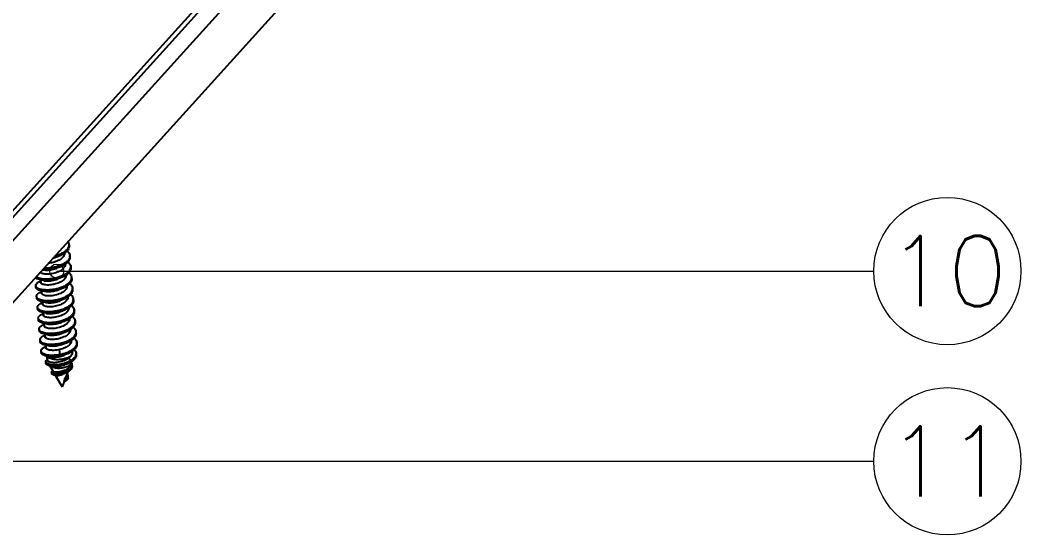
# Model space of a CAD drawing. Header units: millimetres. Extents: x -1995 to -555, y 489 to 1011.
# Drawn here: x -881 to -773.9, y 513.5 to 568.6 of the extents above; entities that cross this region are included whole.
import ezdxf
from ezdxf.enums import TextEntityAlignment as Align

# ---------------------------------------------------------------- set-up
doc = ezdxf.new("R2010")
doc.units = ezdxf.units.MM
doc.layers.add('3_ALL_AXES', color=7, linetype='Continuous')
doc.layers.add('from', color=7, linetype='Continuous', lineweight=13)
doc.styles.add('ROMAND', font='romand.shx', dxfattribs={"width": 0.75, "bigfont": 'gbcbig.shx'})
doc.styles.add('TXT', font='txt.shx', dxfattribs={"bigfont": 'gbcbig.shx'})
doc.dimstyles.new('YanXiu', dxfattribs={"dimtxt": 2.5, "dimasz": 2.2, "dimexe": 1, "dimexo": 0, "dimgap": 0.66, "dimtad": 0, "dimzin": 1, "dimdsep": 46, "dimtxsty": 'ROMAND', "dimblk": 'CLOSEDBLANK', "dimcen": 0, "dimclrd": 3, "dimclre": 3, "dimclrt": 7, "dimazin": 0, "dimtfac": 1, "dimtofl": 0, "dimtmove": 0, "dimatfit": 3, "dimldrblk": 'CLOSEDBLANK', "dimfxl": 1, "dimlwd": 5, "dimlwe": 5, "dimarcsym": 0})

# ---------------------------------------------------------------- blocks, each defined once
blk = doc.blocks.new('_ClosedBlank')
at = {"color": 0, "linetype": 'ByBlock', "lineweight": -2}
for p, q in [((-1, 0.167), (0, 0)), ((-1, 0.167), (-1, -0.167)), ((0, 0), (-1, -0.167))]:
    blk.add_line(p, q, dxfattribs=at)

msp = doc.modelspace()

# ---------------------------------------------------------------- linework, layer by layer
at = {"color": 7, "linetype": 'Continuous'}
for p, q in [((-810.988, 625.677), (-885.201, 543.697)), ((-885.141, 544.474), (-811.94, 625.336)), ((-809.812, 624.478), (-884.103, 542.412)), ((-809.329, 618.397), (-883.62, 536.331)), ((-875.77, 544.396), (-875.781, 544.542)), ((-875.677, 543.232), (-875.689, 543.378)), ((-875.585, 542.068), (-875.596, 542.213)), ((-878.496, 541.841), (-878.61, 541.865)), ((-878.581, 541.858), (-878.496, 541.841)), ((-875.493, 540.903), (-875.504, 541.049)), ((-879.346, 540.158), (-879.334, 540.013)), ((-875.4, 539.739), (-875.412, 539.885)), ((-879.253, 538.994), (-879.242, 538.848)), ((-879.161, 537.83), (-879.149, 537.684)), ((-875.308, 538.575), (-875.319, 538.72)), ((-879.069, 536.665), (-879.057, 536.52)), ((-875.216, 537.41), (-875.227, 537.556)), ((-875.123, 536.246), (-875.135, 536.391)), ((-878.976, 535.501), (-878.965, 535.355)), ((-875.031, 535.082), (-875.042, 535.227)), ((-878.884, 534.337), (-878.872, 534.191)), ((-874.938, 533.917), (-874.95, 534.063)), ((-878.773, 533.166), (-878.761, 533.02)), ((-876.718, 532.78), (-876.785, 533.317)), ((-876.727, 532.587), (-876.706, 532.634)), ((-876.706, 532.634), (-876.718, 532.78)), ((-875.542, 532.157), (-875.801, 532.418)), ((-875.013, 532.779), (-875.025, 532.924)), ((-878.271, 532.015), (-878.26, 531.869)), ((-875.666, 531.692), (-875.591, 531.81)), ((-875.53, 532.011), (-875.542, 532.157)), ((-875.452, 531.583), (-875.463, 531.729)), ((-877.644, 530.898), (-877.632, 530.753)), ((-877.507, 531.032), (-877.525, 531.023)), ((-877.431, 530.625), (-877.335, 530.603)), ((-876.224, 530.272), (-876.345, 529.896)), ((-876.084, 530.151), (-876.224, 530.272)), ((-876.101, 530.458), (-876.15, 530.363)), ((-875.895, 530.386), (-875.906, 530.531)), ((-876.345, 529.896), (-876.073, 530.005)), ((-876.073, 530.005), (-876.084, 530.151))]:
    msp.add_line(p, q, dxfattribs=at)
msp.add_lwpolyline([(-877.335, 530.603), (-877.229, 530.577), (-877.212, 530.572)], dxfattribs=at)
for centre, radius, start, end in [((-876.385, 544.501), 0.606, 346.67467, 350.15752), ((-877.495, 545.38), 2.154, 302.76105, 304.81862), ((-876.297, 543.338), 0.61, 346.09185, 350.153), ((-877.408, 544.223), 2.162, 302.51228, 304.8129), ((-876.209, 542.174), 0.615, 345.5111, 350.1451), ((-878.306, 545.03), 3.162, 264.76457, 265.07952), ((-878.301, 545.094), 3.226, 265.07931, 265.32798), ((-878.294, 545.182), 3.315, 265.33119, 266.51166), ((-877.32, 543.066), 2.171, 302.26482, 304.80787), ((-877.233, 541.908), 2.18, 302.01869, 304.80325), ((-876.121, 541.011), 0.619, 344.93236, 350.13424), ((-876.033, 539.847), 0.623, 344.3556, 350.12082), ((-875.944, 538.684), 0.627, 343.78076, 350.10529), ((-875.856, 537.52), 0.631, 343.20781, 350.08805), ((-875.767, 536.357), 0.635, 342.63671, 350.06953), ((-876.238, 533.14), 0.829, 327.04121, 327.6224), ((-875.602, 532.889), 0.579, 344.8592, 349.18621), ((-877.528, 532.935), 1.387, 254.51118, 256.06087), ((-877.473, 533.16), 1.619, 256.087, 258.32847), ((-876.09, 532.076), 0.572, 313.16979, 317.79616), ((-876.673, 532.335), 1.465, 304.39309, 306.79736), ((-876.638, 532.287), 1.406, 306.81179, 307.12078)]:
    msp.add_arc(centre, radius, start, end, dxfattribs=at)
for points, start_tangent, end_tangent in [([(-875.796, 544.361), (-875.895, 544.135), (-876.08, 543.916), (-876.341, 543.715)], (-0.2304633, -0.973081), (-0.8407555, -0.5414151)), ([(-875.77, 544.396), (-875.784, 544.216), (-875.884, 543.989), (-876.068, 543.771), (-876.265, 543.612)], (0.0762732, -0.997087), (-0.8207731, -0.5712544)), ([(-875.901, 544.856), (-875.869, 544.806), (-875.787, 544.588), (-875.781, 544.542)], (0.5804761, -0.8142773), (0.0762732, -0.997087)), ([(-875.781, 544.542), (-875.788, 544.398)], (0.0762732, -0.997087), (-0.1709137, -0.985286)), ([(-875.705, 543.191), (-875.807, 542.964), (-875.994, 542.746), (-876.257, 542.545), (-876.584, 542.369), (-876.96, 542.223), (-877.366, 542.114), (-877.784, 542.043), (-878.193, 542.013), (-878.47, 542.017)], (-0.2403268, -0.970692), (-0.9987509, 0.0499654)), ([(-876.378, 543.278), (-876.517, 543.116), (-876.712, 542.965), (-876.948, 542.832), (-877.209, 542.724), (-877.49, 542.64), (-877.781, 542.582), (-877.98, 542.558)], (-0.5575574, -0.8301384), (-0.9961984, -0.0871132)), ([(-877.145, 543.196), (-877.299, 543.14), (-877.508, 543.079)], (-0.9296899, -0.3683431), (-0.9693726, -0.2455948)), ([(-876.867, 543.303), (-877.03, 543.245), (-877.436, 543.135), (-877.465, 543.128)], (-0.9346606, -0.3555413), (-0.9780111, -0.208553)), ([(-876.341, 543.715), (-876.667, 543.537), (-877.041, 543.391), (-877.289, 543.318)], (-0.8407555, -0.5414151), (-0.9678468, -0.2515406)), ([(-876.33, 543.569), (-876.655, 543.392), (-876.867, 543.303)], (-0.8407555, -0.5414151), (-0.9346606, -0.3555413)), ([(-876.274, 543.61), (-876.293, 543.455), (-876.378, 543.278)], (0.0438452, -0.9990383), (-0.5575574, -0.8301384)), ([(-875.677, 543.232), (-875.693, 543.045), (-875.795, 542.819), (-875.982, 542.6), (-876.173, 542.448)], (0.0763647, -0.99708), (-0.8207846, -0.5712378)), ([(-875.982, 543.873), (-875.94, 543.837), (-875.773, 543.636), (-875.693, 543.418), (-875.689, 543.378)], (0.7702955, -0.6376871), (0.0763647, -0.99708)), ([(-875.689, 543.378), (-875.696, 543.233)], (0.0763647, -0.99708), (-0.1709625, -0.9852775)), ([(-876.285, 542.114), (-876.435, 541.943), (-876.644, 541.784), (-876.899, 541.647), (-877.181, 541.538), (-877.488, 541.455), (-877.8, 541.403), (-878.091, 541.383), (-878.351, 541.393), (-878.574, 541.429), (-878.745, 541.489), (-878.854, 541.567), (-878.867, 541.583)], (-0.5575574, -0.8301384), (-0.5902448, 0.8072243)), ([(-876.775, 542.139), (-876.948, 542.078), (-877.355, 541.968), (-877.772, 541.898), (-878.182, 541.868), (-878.496, 541.873)], (-0.9346537, -0.3555593), (-0.9981434, 0.0609081)), ([(-878.496, 541.841), (-878.267, 541.819), (-878.006, 541.822), (-877.723, 541.852), (-877.432, 541.911), (-877.152, 541.994), (-877.052, 542.031)], (0.9873819, -0.1583573), (0.9297271, 0.3682492)), ([(-876.245, 542.399), (-876.573, 542.223), (-876.775, 542.139)], (-0.8430561, -0.5378257), (-0.9346537, -0.3555593)), ([(-876.182, 542.446), (-876.201, 542.29), (-876.285, 542.114)], (0.0455425, -0.9989624), (-0.5575574, -0.8301384)), ([(-875.585, 542.068), (-875.603, 541.875), (-875.707, 541.648), (-875.896, 541.43), (-876.081, 541.283)], (0.0765379, -0.9970667), (-0.8207852, -0.571237)), ([(-875.889, 542.709), (-875.842, 542.667), (-875.677, 542.466), (-875.6, 542.247), (-875.597, 542.213)], (0.7703273, -0.6376487), (0.0765379, -0.9970667)), ([(-875.597, 542.213), (-875.604, 542.069)], (0.0765379, -0.9970667), (-0.1710558, -0.9852613)), ([(-878.798, 540.759), (-878.816, 540.763), (-879.089, 540.846), (-879.287, 540.956), (-879.366, 541.032)], (-0.9790146, 0.2037901), (-0.6199639, 0.7846303)), ([(-876.158, 541.385), (-876.173, 541.376), (-876.501, 541.2), (-876.878, 541.055), (-877.285, 540.947), (-877.703, 540.877), (-878.112, 540.849), (-878.493, 540.86), (-878.827, 540.909), (-879.1, 540.991), (-879.298, 541.101), (-879.3, 541.103)], (-0.8411569, -0.5407912), (-0.789965, 0.613152)), ([(-876.193, 540.949), (-876.342, 540.779), (-876.55, 540.621), (-876.801, 540.485), (-877.082, 540.376), (-877.389, 540.292), (-877.701, 540.239), (-877.993, 540.219), (-878.254, 540.228), (-878.48, 540.265), (-878.652, 540.325), (-878.762, 540.402), (-878.805, 540.492), (-878.806, 540.495)], (-0.5575574, -0.8301384), (-0.0729034, 0.997339)), ([(-876.682, 540.974), (-876.867, 540.91), (-877.273, 540.801), (-877.691, 540.732), (-878.1, 540.703), (-878.481, 540.714), (-878.798, 540.759)], (-0.934647, -0.3555771), (-0.9790146, 0.2037901)), ([(-876.161, 541.23), (-876.49, 541.054), (-876.682, 540.974)], (-0.8453252, -0.5342521), (-0.934647, -0.3555771)), ([(-876.09, 541.282), (-876.109, 541.126), (-876.193, 540.949)], (0.0467887, -0.9989048), (-0.5575574, -0.8301384)), ([(-875.614, 542.02), (-875.718, 541.794), (-875.907, 541.576), (-876.158, 541.385)], (-0.2501194, -0.968215), (-0.8411569, -0.5407912)), ([(-875.797, 541.545), (-875.744, 541.498), (-875.582, 541.296), (-875.507, 541.077), (-875.504, 541.049)], (0.7703459, -0.6376262), (0.0767954, -0.9970469)), ([(-875.504, 541.049), (-875.511, 540.905)], (0.0767954, -0.9970469), (-0.1711843, -0.985239)), ([(-879.345, 540.158), (-879.343, 540.215), (-879.274, 540.363), (-879.116, 540.505), (-878.878, 540.634), (-878.819, 540.659)], (-0.0875498, 0.9961601), (0.9293433, 0.3692167)), ([(-879.304, 540.04), (-879.322, 540.072), (-879.345, 540.158)], (-0.5374783, 0.8432776), (-0.0875498, 0.9961601)), ([(-878.705, 539.595), (-878.732, 539.601), (-879.003, 539.684), (-879.199, 539.795), (-879.31, 539.926), (-879.333, 540.013)], (-0.9789898, 0.2039094), (-0.0875498, 0.9961601)), ([(-876.065, 540.221), (-876.089, 540.206), (-876.419, 540.031), (-876.796, 539.887), (-877.204, 539.78), (-877.622, 539.712), (-878.03, 539.684), (-878.41, 539.696), (-878.743, 539.746), (-879.014, 539.83), (-879.21, 539.94), (-879.304, 540.04)], (-0.8410671, -0.5409308), (-0.5374783, 0.8432776)), ([(-878.488, 540.693), (-878.293, 540.663), (-878.033, 540.653), (-877.742, 540.673), (-877.431, 540.725), (-877.124, 540.808), (-876.96, 540.867)], (0.9758472, -0.2184541), (0.9296823, 0.3683622)), ([(-876.077, 540.06), (-876.407, 539.886), (-876.59, 539.81)], (-0.8475634, -0.5306941), (-0.9346404, -0.3555944)), ([(-875.997, 540.118), (-876.016, 539.962), (-876.101, 539.785)], (0.0477475, -0.9988594), (-0.5575574, -0.8301384)), ([(-875.524, 540.85), (-875.63, 540.623), (-875.821, 540.406), (-876.065, 540.221)], (-0.259839, -0.9656519), (-0.8410671, -0.5409308)), ([(-875.493, 540.903), (-875.512, 540.704), (-875.618, 540.478), (-875.81, 540.26), (-875.989, 540.119)], (0.0767954, -0.9970469), (-0.8207777, -0.5712477)), ([(-875.705, 540.38), (-875.646, 540.328), (-875.486, 540.125), (-875.414, 539.906), (-875.412, 539.885)], (0.77035, -0.6376212), (0.0771388, -0.9970204)), ([(-875.412, 539.885), (-875.419, 539.74)], (0.0771388, -0.9970204), (-0.1713382, -0.9852123)), ([(-879.252, 538.994), (-879.25, 539.055), (-879.178, 539.202), (-879.019, 539.345), (-878.779, 539.473), (-878.726, 539.495)], (-0.0856526, 0.9963251), (0.929359, 0.3691772)), ([(-879.212, 538.875), (-879.231, 538.911), (-879.252, 538.994)], (-0.5403041, 0.8414699), (-0.0856526, 0.9963251)), ([(-878.613, 538.431), (-878.648, 538.438), (-878.917, 538.522), (-879.111, 538.634), (-879.22, 538.765), (-879.241, 538.849)], (-0.9789685, 0.2040113), (-0.0856526, 0.9963251)), ([(-875.972, 539.057), (-876.004, 539.037), (-876.336, 538.862), (-876.715, 538.72), (-877.123, 538.613), (-877.541, 538.546), (-877.949, 538.52), (-878.327, 538.533), (-878.659, 538.584), (-878.928, 538.668), (-879.122, 538.779), (-879.212, 538.875)], (-0.8409671, -0.5410863), (-0.5403041, 0.8414699)), ([(-876.101, 539.785), (-876.249, 539.615), (-876.455, 539.458), (-876.703, 539.324), (-876.983, 539.214), (-877.29, 539.129), (-877.601, 539.076), (-877.894, 539.055), (-878.158, 539.063), (-878.386, 539.1), (-878.559, 539.16), (-878.669, 539.238), (-878.713, 539.326), (-878.713, 539.331)], (-0.5575574, -0.8301384), (-0.071658, 0.9974293)), ([(-876.59, 539.81), (-876.785, 539.742), (-877.192, 539.634), (-877.61, 539.566), (-878.019, 539.539), (-878.398, 539.551), (-878.705, 539.595)], (-0.9346404, -0.3555944), (-0.9789898, 0.2039094)), ([(-876.867, 539.703), (-877.022, 539.646), (-877.324, 539.564), (-877.63, 539.511), (-877.923, 539.489), (-878.189, 539.498), (-878.396, 539.529)], (-0.9296899, -0.3683431), (-0.97584, 0.2184864)), ([(-875.896, 538.954), (-875.993, 538.891), (-876.325, 538.717), (-876.498, 538.646)], (-0.8207653, -0.5712656), (-0.934634, -0.355611)), ([(-875.905, 538.955), (-875.924, 538.798), (-876.008, 538.621)], (0.0485552, -0.9988205), (-0.5575574, -0.8301384)), ([(-875.433, 539.679), (-875.542, 539.453), (-875.735, 539.236), (-875.972, 539.057)], (-0.269484, -0.9630049), (-0.8409671, -0.5410863)), ([(-875.4, 539.739), (-875.421, 539.534), (-875.53, 539.307), (-875.724, 539.09), (-875.896, 538.954)], (0.0771388, -0.9970204), (-0.8207653, -0.5712656)), ([(-875.612, 539.216), (-875.548, 539.158), (-875.39, 538.955), (-875.321, 538.736), (-875.319, 538.72)], (0.7703386, -0.637635), (0.0775686, -0.996987)), ([(-879.16, 537.83), (-879.157, 537.894), (-879.083, 538.042), (-878.921, 538.184), (-878.679, 538.312), (-878.634, 538.33)], (-0.0836057, 0.9964989), (0.9293816, 0.3691204)), ([(-879.119, 537.71), (-879.141, 537.75), (-879.16, 537.83)], (-0.543191, 0.8396092), (-0.0836057, 0.9964989)), ([(-877.707, 537.894), (-877.958, 537.892), (-878.185, 537.914), (-878.373, 537.958), (-878.51, 538.02), (-878.593, 538.093), (-878.621, 538.166)], (-0.9985028, -0.0547015), (-0.0935342, 0.9956161)), ([(-876.498, 538.646), (-876.703, 538.574), (-877.111, 538.468), (-877.529, 538.401), (-877.937, 538.374), (-878.316, 538.387), (-878.613, 538.431)], (-0.934634, -0.355611), (-0.9789685, 0.2040113)), ([(-878.304, 538.364), (-878.1, 538.334), (-877.836, 538.325), (-877.543, 538.346), (-877.232, 538.399), (-876.925, 538.484), (-876.775, 538.538)], (0.9758506, -0.2184392), (0.9296935, 0.3683342)), ([(-875.342, 538.509), (-875.454, 538.282), (-875.649, 538.066), (-875.92, 537.867), (-876.253, 537.694), (-876.633, 537.552), (-877.042, 537.447), (-877.46, 537.38), (-877.867, 537.355)], (-0.2790526, -0.9602758), (-0.9999132, -0.0131746)), ([(-876.008, 538.621), (-876.148, 538.459), (-876.34, 538.309), (-876.571, 538.178), (-876.834, 538.069), (-877.123, 537.982), (-877.421, 537.923), (-877.707, 537.894)], (-0.5575574, -0.8301384), (-0.9985028, -0.0547015)), ([(-875.804, 537.79), (-875.909, 537.722), (-876.242, 537.548), (-876.405, 537.481)], (-0.8207514, -0.5712856), (-0.9346279, -0.3556271)), ([(-875.813, 537.791), (-875.831, 537.635), (-875.916, 537.456)], (0.0490758, -0.9987951), (-0.5575574, -0.8301384)), ([(-875.308, 538.575), (-875.331, 538.363), (-875.442, 538.137), (-875.638, 537.92), (-875.804, 537.79)], (0.0775686, -0.996987), (-0.8207514, -0.5712856)), ([(-875.52, 538.051), (-875.45, 537.989), (-875.295, 537.785), (-875.228, 537.565), (-875.227, 537.556)], (0.7703105, -0.637669), (0.0780844, -0.9969467)), ([(-875.319, 538.72), (-875.327, 538.576)], (0.0775686, -0.996987), (-0.1715084, -0.9851827)), ([(-878.521, 537.266), (-878.564, 537.276), (-878.831, 537.361), (-879.022, 537.473), (-879.129, 537.605), (-879.149, 537.684)], (-0.9789488, 0.2041062), (-0.0836057, 0.9964989)), ([(-877.867, 537.355), (-878.245, 537.369), (-878.575, 537.421), (-878.842, 537.506), (-879.034, 537.618), (-879.119, 537.71)], (-0.9999132, -0.0131746), (-0.543191, 0.8396092)), ([(-879.068, 536.665), (-879.064, 536.734), (-878.987, 536.882), (-878.823, 537.023), (-878.579, 537.151), (-878.542, 537.166)], (-0.0814568, 0.9966769), (0.9294112, 0.3690458)), ([(-879.026, 536.545), (-879.05, 536.59), (-879.068, 536.665)], (-0.5460889, 0.8377272), (-0.0814568, 0.9966769)), ([(-875.252, 537.338), (-875.365, 537.112), (-875.563, 536.896), (-875.836, 536.698), (-876.171, 536.525), (-876.552, 536.384), (-876.961, 536.28), (-877.378, 536.215), (-877.785, 536.191), (-878.162, 536.206), (-878.491, 536.259), (-878.756, 536.345), (-878.946, 536.457), (-879.026, 536.545)], (-0.2885431, -0.9574669), (-0.5460889, 0.8377272)), ([(-875.916, 537.456), (-876.063, 537.288), (-876.264, 537.134), (-876.511, 536.998), (-876.791, 536.887), (-877.094, 536.803), (-877.4, 536.749), (-877.689, 536.727), (-877.957, 536.733), (-878.189, 536.768), (-878.367, 536.828), (-878.48, 536.904), (-878.528, 536.995), (-878.529, 537.002)], (-0.5575574, -0.8301384), (-0.0665524, 0.9977829)), ([(-877.855, 537.209), (-878.233, 537.224), (-878.521, 537.266)], (-0.9999132, -0.0131746), (-0.9789488, 0.2041062)), ([(-878.211, 537.2), (-878.127, 537.184), (-877.9, 537.162), (-877.649, 537.164)], (0.9762019, -0.2168637), (0.9985028, 0.0547015)), ([(-876.405, 537.481), (-876.622, 537.406), (-877.03, 537.301), (-877.448, 537.235), (-877.855, 537.209)], (-0.9346279, -0.3556271), (-0.9999132, -0.0131746)), ([(-877.649, 537.164), (-877.363, 537.194), (-877.065, 537.252), (-876.776, 537.339), (-876.683, 537.374)], (0.9985028, 0.0547015), (0.9297342, 0.3682314)), ([(-875.216, 537.41), (-875.24, 537.193), (-875.354, 536.966), (-875.552, 536.75), (-875.712, 536.626)], (0.0780844, -0.9969467), (-0.8207398, -0.5713022)), ([(-875.427, 536.887), (-875.353, 536.819), (-875.2, 536.615), (-875.135, 536.395), (-875.135, 536.391)], (0.7702643, -0.6377248), (0.0786846, -0.9968996)), ([(-875.227, 537.556), (-875.234, 537.412)], (0.0780844, -0.9969467), (-0.1716853, -0.9851518)), ([(-878.428, 536.102), (-878.479, 536.113), (-878.745, 536.199), (-878.934, 536.312), (-879.038, 536.444), (-879.056, 536.52)], (-0.9789369, 0.2041629), (-0.0814568, 0.9966769)), ([(-878.975, 535.501), (-878.971, 535.574), (-878.891, 535.721), (-878.725, 535.863), (-878.479, 535.99), (-878.449, 536.002)], (-0.0792541, 0.9968544), (0.929448, 0.368953)), ([(-875.161, 536.168), (-875.277, 535.942), (-875.477, 535.726), (-875.752, 535.528), (-876.088, 535.356), (-876.47, 535.217), (-876.88, 535.113), (-877.297, 535.049), (-877.704, 535.026), (-878.079, 535.043), (-878.407, 535.096), (-878.67, 535.183), (-878.857, 535.296), (-878.933, 535.38)], (-0.297954, -0.9545802), (-0.5489516, 0.8358542)), ([(-875.823, 536.292), (-875.97, 536.124), (-876.172, 535.969), (-876.42, 535.833), (-876.7, 535.722), (-877.002, 535.639), (-877.305, 535.585), (-877.595, 535.562), (-877.863, 535.569), (-878.095, 535.604), (-878.273, 535.663), (-878.387, 535.739), (-878.435, 535.83), (-878.436, 535.838)], (-0.5575574, -0.8301384), (-0.0653497, 0.9978624)), ([(-876.313, 536.317), (-876.54, 536.239), (-876.949, 536.134), (-877.367, 536.069), (-877.774, 536.045), (-878.151, 536.06), (-878.428, 536.102)], (-0.9346227, -0.3556409), (-0.9789369, 0.2041629)), ([(-876.59, 536.209), (-876.745, 536.153), (-877.047, 536.071), (-877.353, 536.018), (-877.646, 535.996), (-877.912, 536.005), (-878.119, 536.036)], (-0.9296899, -0.3683431), (-0.97584, 0.2184864)), ([(-875.712, 536.626), (-875.825, 536.552), (-876.159, 536.38), (-876.313, 536.317)], (-0.8207398, -0.5713022), (-0.9346227, -0.3556409)), ([(-875.72, 536.626), (-875.738, 536.471), (-875.823, 536.292)], (0.0496263, -0.9987679), (-0.5575574, -0.8301384)), ([(-875.123, 536.246), (-875.15, 536.022), (-875.266, 535.796), (-875.466, 535.58), (-875.619, 535.461)], (0.0786846, -0.9968996), (-0.8207231, -0.5713261)), ([(-875.335, 535.722), (-875.255, 535.65), (-875.104, 535.445), (-875.042, 535.227)], (0.770199, -0.6378037), (0.0793526, -0.9968466)), ([(-875.135, 536.391), (-875.142, 536.248)], (0.0786846, -0.9968996), (-0.17186, -0.9851214)), ([(-878.933, 535.38), (-878.959, 535.429), (-878.975, 535.501)], (-0.5489516, 0.8358542), (-0.0792541, 0.9968544)), ([(-878.336, 534.938), (-878.395, 534.951), (-878.659, 535.037), (-878.846, 535.151), (-878.947, 535.284), (-878.964, 535.355)], (-0.9789265, 0.2042127), (-0.0792541, 0.9968544)), ([(-878.883, 534.337), (-878.877, 534.413), (-878.796, 534.561), (-878.627, 534.702), (-878.379, 534.828), (-878.357, 534.837)], (-0.077047, 0.9970275), (0.9294921, 0.368842)), ([(-875.05, 535.083), (-875.071, 534.997), (-875.189, 534.771), (-875.392, 534.556), (-875.668, 534.359), (-876.006, 534.188), (-876.389, 534.049), (-876.799, 533.947), (-877.216, 533.884), (-877.622, 533.862), (-877.997, 533.879), (-878.322, 533.934), (-878.584, 534.021), (-878.769, 534.135), (-878.841, 534.215)], (-0.1720238, -0.9850928), (-0.5517339, 0.8340202)), ([(-875.731, 535.128), (-875.878, 534.959), (-876.081, 534.804), (-876.332, 534.667), (-876.612, 534.557), (-876.913, 534.473), (-877.215, 534.42), (-877.507, 534.398), (-877.774, 534.405), (-878.004, 534.44), (-878.18, 534.498), (-878.294, 534.574), (-878.343, 534.665), (-878.344, 534.673)], (-0.5575574, -0.8301384), (-0.0648982, 0.9978919)), ([(-876.221, 535.152), (-876.459, 535.071), (-876.868, 534.968), (-877.286, 534.904), (-877.692, 534.881), (-878.068, 534.897), (-878.336, 534.938)], (-0.9346179, -0.3556536), (-0.9789265, 0.2042127)), ([(-876.498, 535.045), (-876.653, 534.989), (-876.955, 534.906), (-877.26, 534.854), (-877.554, 534.832), (-877.82, 534.84), (-878.027, 534.871)], (-0.9296899, -0.3683431), (-0.97584, 0.2184864)), ([(-875.619, 535.461), (-875.741, 535.383), (-876.077, 535.211), (-876.221, 535.152)], (-0.8207231, -0.5713261), (-0.9346179, -0.3556536)), ([(-875.628, 535.462), (-875.646, 535.307), (-875.731, 535.128)], (0.0500909, -0.9987447), (-0.5575574, -0.8301384)), ([(-875.031, 535.082), (-875.031, 535.079), (-875.059, 534.852), (-875.178, 534.626), (-875.38, 534.41), (-875.527, 534.297)], (0.0793526, -0.9968466), (-0.8207054, -0.5713516)), ([(-875.242, 534.558), (-875.157, 534.48), (-875.009, 534.275), (-874.95, 534.063)], (0.7701132, -0.6379073), (0.0799664, -0.9967976)), ([(-875.042, 535.227), (-875.042, 535.225), (-875.05, 535.083)], (0.0793526, -0.9968466), (-0.1720238, -0.9850928)), ([(-878.841, 534.215), (-878.868, 534.269), (-878.883, 534.337)], (-0.5517339, 0.8340202), (-0.077047, 0.9970275)), ([(-878.244, 533.773), (-878.311, 533.788), (-878.572, 533.876), (-878.757, 533.99), (-878.857, 534.123), (-878.871, 534.191)], (-0.9789197, 0.2042456), (-0.077047, 0.9970275)), ([(-878.772, 533.166), (-878.768, 533.235), (-878.693, 533.378), (-878.533, 533.515), (-878.298, 533.637), (-878.263, 533.652)], (-0.0802013, 0.9967787), (0.9295151, 0.3687841)), ([(-876.785, 533.317), (-877.096, 533.259), (-877.397, 533.233), (-877.67, 533.238), (-877.903, 533.27), (-878.082, 533.327), (-878.2, 533.402), (-878.25, 533.492), (-878.251, 533.5)], (-0.9732498, -0.2297493), (-0.0624586, 0.9980476)), ([(-876.128, 533.988), (-876.377, 533.903), (-876.787, 533.801), (-877.205, 533.738), (-877.61, 533.716), (-877.985, 533.734), (-878.244, 533.773)], (-0.9346137, -0.3556644), (-0.9789197, 0.2042456)), ([(-876.406, 533.881), (-876.561, 533.825), (-876.863, 533.742), (-877.168, 533.689), (-877.461, 533.668), (-877.727, 533.676), (-877.934, 533.707)], (-0.9296899, -0.3683431), (-0.97584, 0.2184864)), ([(-875.639, 533.963), (-875.781, 533.799), (-875.98, 533.645), (-876.223, 533.51), (-876.495, 533.401), (-876.785, 533.317)], (-0.5575574, -0.8301384), (-0.9732498, -0.2297493)), ([(-874.957, 533.919), (-874.981, 533.827), (-875.101, 533.601), (-875.306, 533.386), (-875.584, 533.19), (-875.923, 533.019), (-876.307, 532.881), (-876.718, 532.78)], (-0.1721683, -0.9850676), (-0.9813205, -0.1923802)), ([(-875.527, 534.297), (-875.657, 534.213), (-875.994, 534.042), (-876.128, 533.988)], (-0.8207054, -0.5713516), (-0.9346137, -0.3556644)), ([(-875.536, 534.298), (-875.554, 534.143), (-875.639, 533.963)], (0.050452, -0.9987265), (-0.5575574, -0.8301384)), ([(-874.938, 533.917), (-874.938, 533.909), (-874.969, 533.681), (-875.09, 533.455), (-875.294, 533.24), (-875.471, 533.108)], (0.0799664, -0.9967976), (-0.8326115, -0.5538575)), ([(-874.95, 534.063), (-874.949, 534.054), (-874.957, 533.919)], (0.0799664, -0.9967976), (-0.1721683, -0.9850676)), ([(-878.73, 533.046), (-878.756, 533.095), (-878.772, 533.166)], (-0.5554027, 0.8315815), (-0.0802013, 0.9967787)), ([(-878.139, 532.609), (-878.204, 532.623), (-878.461, 532.708), (-878.644, 532.819), (-878.744, 532.949), (-878.76, 533.02)], (-0.9790936, 0.2034101), (-0.0802013, 0.9967787)), ([(-876.718, 532.78), (-877.129, 532.719), (-877.527, 532.698), (-877.895, 532.715), (-878.216, 532.769), (-878.473, 532.854), (-878.656, 532.965), (-878.73, 533.046)], (-0.9813205, -0.1923802), (-0.5554027, 0.8315815)), ([(-875.543, 532.689), (-875.7, 532.559), (-875.916, 532.443), (-876.178, 532.349), (-876.472, 532.281), (-876.785, 532.243), (-877.098, 532.236), (-877.397, 532.261), (-877.665, 532.317), (-877.889, 532.401), (-878.056, 532.508), (-878.143, 532.606)], (-0.6793347, -0.7338286), (-0.5366911, 0.8437788)), ([(-876.706, 532.634), (-877.117, 532.574), (-877.516, 532.552), (-877.884, 532.57), (-878.139, 532.609)], (-0.9813205, -0.1923802), (-0.9790936, 0.2034101)), ([(-875.801, 532.418), (-876.039, 532.262), (-876.317, 532.132), (-876.619, 532.031), (-876.928, 531.961), (-877.227, 531.925), (-877.501, 531.92), (-877.733, 531.945), (-877.911, 531.995), (-878.027, 532.064), (-878.068, 532.126)], (-0.7895171, -0.6137285), (-0.3200817, 0.9473899)), ([(-877.831, 532.543), (-877.777, 532.532), (-877.551, 532.507), (-877.293, 532.507), (-877.014, 532.533), (-876.727, 532.587)], (0.9766695, -0.2147481), (0.9732498, 0.2297493)), ([(-876.727, 532.587), (-876.437, 532.671), (-876.313, 532.716)], (0.9732498, 0.2297493), (0.9297122, 0.368287)), ([(-876.036, 532.824), (-876.296, 532.736), (-876.706, 532.634)], (-0.9346085, -0.3556781), (-0.9813205, -0.1923802)), ([(-875.471, 533.108), (-875.573, 533.044), (-875.912, 532.874), (-876.036, 532.824)], (-0.8326115, -0.5538575), (-0.9346085, -0.3556781)), ([(-875.543, 532.689), (-875.613, 532.595), (-875.699, 532.505), (-875.801, 532.418)], (-0.5440245, -0.8390694), (-0.7895171, -0.6137285)), ([(-875.043, 532.737), (-875.139, 532.532), (-875.308, 532.336), (-875.542, 532.157)], (-0.2611089, -0.9653094), (-0.8409407, -0.5411272)), ([(-875.437, 533.06), (-875.454, 532.882), (-875.538, 532.696)], (0.0784912, -0.9969148), (-0.5354854, -0.8445445)), ([(-875.013, 532.779), (-875.031, 532.592), (-875.127, 532.386), (-875.297, 532.19), (-875.53, 532.011)], (0.0772303, -0.9970133), (-0.8409407, -0.5411272)), ([(-875.221, 533.317), (-875.092, 533.147), (-875.027, 532.945), (-875.025, 532.924)], (0.7003928, -0.7137576), (0.0772303, -0.9970133)), ([(-875.025, 532.924), (-875.033, 532.78)], (0.0772303, -0.9970133), (-0.187514, -0.9822619)), ([(-878.27, 532.015), (-878.259, 532.089), (-878.18, 532.196), (-878.105, 532.253)], (-0.0609192, 0.9981427), (0.839171, 0.5438676)), ([(-878.215, 531.899), (-878.265, 531.981), (-878.27, 532.015)], (-0.6895258, 0.7242611), (-0.0609192, 0.9981427)), ([(-877.899, 531.598), (-878.039, 531.647), (-878.183, 531.734), (-878.253, 531.835), (-878.259, 531.869)], (-0.9636161, 0.26729), (-0.0609192, 0.9981427)), ([(-878.195, 531.88), (-878.215, 531.899)], (-0.7464092, 0.6654873), (-0.6895258, 0.7242611)), ([(-875.542, 532.157), (-875.84, 531.995), (-876.178, 531.863), (-876.538, 531.765), (-876.901, 531.703), (-877.25, 531.677), (-877.568, 531.685), (-877.839, 531.726), (-878.051, 531.792), (-878.195, 531.88)], (-0.8409407, -0.5411272), (-0.7464092, 0.6654873)), ([(-877.745, 531.517), (-877.803, 531.568)], (-0.7978975, 0.6027932), (-0.6861768, 0.7274348)), ([(-876.029, 531.765), (-876.166, 531.717), (-876.526, 531.619), (-876.89, 531.557), (-877.239, 531.531), (-877.556, 531.54), (-877.801, 531.574)], (-0.9358453, -0.3524112), (-0.9792542, 0.2026358)), ([(-877.642, 531.453), (-877.745, 531.517)], (-0.8918958, 0.4522409), (-0.7978975, 0.6027932)), ([(-875.699, 531.659), (-875.811, 531.573), (-876.012, 531.469), (-876.258, 531.388), (-876.533, 531.333), (-876.82, 531.309), (-877.101, 531.317), (-877.359, 531.356), (-877.579, 531.424), (-877.642, 531.453)], (-0.7287187, -0.6848131), (-0.8918958, 0.4522409)), ([(-877.598, 531.532), (-877.442, 531.508), (-877.193, 531.499), (-876.915, 531.519), (-876.618, 531.571), (-876.324, 531.655), (-876.231, 531.689)], (0.9773348, -0.2116993), (0.9330284, 0.3598028)), ([(-875.664, 531.616), (-875.737, 531.482), (-875.879, 531.329), (-876.07, 531.192), (-876.294, 531.079), (-876.537, 530.992), (-876.78, 530.934), (-877.007, 530.904), (-877.203, 530.9), (-877.353, 530.919), (-877.449, 530.955), (-877.48, 530.983)], (-0.3520985, -0.935963), (-0.5193721, 0.8545482)), ([(-875.53, 532.011), (-875.828, 531.849), (-876.029, 531.765)], (-0.8409407, -0.5411272), (-0.9358453, -0.3524112)), ([(-875.452, 531.583), (-875.455, 531.483), (-875.51, 531.32), (-875.621, 531.164), (-875.78, 531.019), (-875.922, 530.924)], (0.0778242, -0.9969671), (-0.8595525, -0.5110474)), ([(-875.474, 531.591), (-875.521, 531.466), (-875.632, 531.309), (-875.79, 531.166)], (-0.2288629, -0.9734587), (-0.7973629, -0.6035001)), ([(-875.542, 531.951), (-875.491, 531.853)], (0.5440865, -0.8390291), (0.3572606, -0.9340047)), ([(-875.491, 531.853), (-875.473, 531.792), (-875.463, 531.729)], (0.3572606, -0.9340047), (0.0778242, -0.9969671)), ([(-875.463, 531.729), (-875.467, 531.629), (-875.474, 531.591)], (0.0778242, -0.9969671), (-0.2288629, -0.9734587)), ([(-877.643, 530.898), (-877.638, 530.93), (-877.592, 530.984), (-877.525, 531.023)], (-0.0648048, 0.997898), (0.9077491, 0.4195136)), ([(-877.586, 530.823), (-877.637, 530.874), (-877.643, 530.898)], (-0.8542088, 0.51993), (-0.0648048, 0.997898)), ([(-877.431, 530.625), (-877.475, 530.636), (-877.575, 530.678), (-877.626, 530.729), (-877.631, 530.753)], (-0.9758791, 0.2183117), (-0.0648048, 0.997898)), ([(-875.846, 531.126), (-875.991, 531.037), (-876.218, 530.931), (-876.46, 530.847), (-876.706, 530.788), (-876.942, 530.754), (-877.157, 530.743), (-877.342, 530.753), (-877.486, 530.781), (-877.586, 530.823)], (-0.8250357, -0.5650807), (-0.8542088, 0.51993)), ([(-876.229, 530.776), (-876.449, 530.702), (-876.694, 530.643), (-876.931, 530.608), (-877.146, 530.597), (-877.33, 530.608), (-877.431, 530.625)], (-0.9312414, -0.3644029), (-0.9758791, 0.2183117)), ([(-877.212, 530.57), (-877.168, 530.564), (-877.052, 530.559), (-876.902, 530.571), (-876.727, 530.602), (-876.536, 530.656), (-876.401, 530.707)], (0.9622199, -0.2722736), (0.9218484, 0.3875506)), ([(-875.922, 530.924), (-875.979, 530.892), (-876.206, 530.785), (-876.229, 530.776)], (-0.8595525, -0.5110474), (-0.9312414, -0.3644029)), ([(-876.15, 530.363), (-876.185, 530.317), (-876.224, 530.272)], (-0.5533827, -0.8329271), (-0.6946683, -0.7193302)), ([(-875.936, 530.356), (-875.997, 530.249), (-876.084, 530.151)], (-0.3848924, -0.9229615), (-0.7250417, -0.688705)), ([(-875.895, 530.386), (-875.895, 530.321), (-875.924, 530.21), (-875.985, 530.104), (-876.073, 530.005)], (0.0785744, -0.9969083), (-0.7250417, -0.688705)), ([(-875.992, 530.741), (-875.956, 530.688), (-875.913, 530.578), (-875.906, 530.531)], (0.613471, -0.7897172), (0.0785744, -0.9969083)), ([(-875.906, 530.531), (-875.907, 530.467), (-875.936, 530.356)], (0.0785744, -0.9969083), (-0.3848924, -0.9229615))]:
    msp.add_spline(points, degree=3, dxfattribs=dict(at, start_tangent=start_tangent, end_tangent=end_tangent))
at = {"layer": '3_ALL_AXES', "color": 7, "linetype": 'Continuous'}
for p, q in [((-878.827, 540.768), (-878.806, 540.495)), ((-878.735, 539.604), (-878.713, 539.331)), ((-878.642, 538.437), (-878.621, 538.166)), ((-878.55, 537.273), (-878.529, 537.002)), ((-878.458, 536.109), (-878.436, 535.838)), ((-878.365, 534.944), (-878.344, 534.673)), ((-878.273, 533.78), (-878.251, 533.5)), ((-875.443, 533.135), (-875.437, 533.06)), ((-877.82, 531.578), (-877.48, 530.983)), ((-875.591, 531.81), (-875.664, 531.616)), ((-877.25, 530.582), (-876.53, 529.321)), ((-875.924, 530.927), (-876.101, 530.458)), ((-876.308, 529.911), (-876.53, 529.321))]:
    msp.add_line(p, q, dxfattribs=at)
for centre, radius, start, end in [((-875.509, 532.954), 2.69, 187.24021, 187.49921), ((-875.516, 532.953), 2.683, 187.49189, 195.25019), ((-875.528, 532.95), 2.67, 195.25282, 197.96389), ((-878.039, 532.733), 2.616, 339.32981, 342.70703), ((-878.057, 532.739), 2.636, 342.70398, 343.93486)]:
    msp.add_arc(centre, radius, start, end, dxfattribs=at)
at = {"layer": 'from', "color": 4}
for centre in [(-781.78, 541.712), (-781.78, 521.373)]:
    msp.add_circle(centre, 7.875, dxfattribs=at)

# ---------------------------------------------------------------- texts
at = {"layer": 'from', "color": 6, "style": 'TXT'}
for s, p in [('10', (-781.78, 541.712)), ('11', (-781.78, 521.373))]:
    msp.add_text(s, height=7.5, dxfattribs=at).set_placement(p, align=Align.MIDDLE)

# ---------------------------------------------------------------- leaders
at = {"layer": 'from', "color": 4}
for points in [[(-877.101, 541.712), (-789.655, 541.712)], [(-891.019, 521.373), (-789.655, 521.373)]]:
    msp.add_leader(points, dimstyle='YanXiu', override={"dimasz": 3, "dimldrblk": 'Small'}, dxfattribs=at)

doc.saveas('drawing.dxf')
